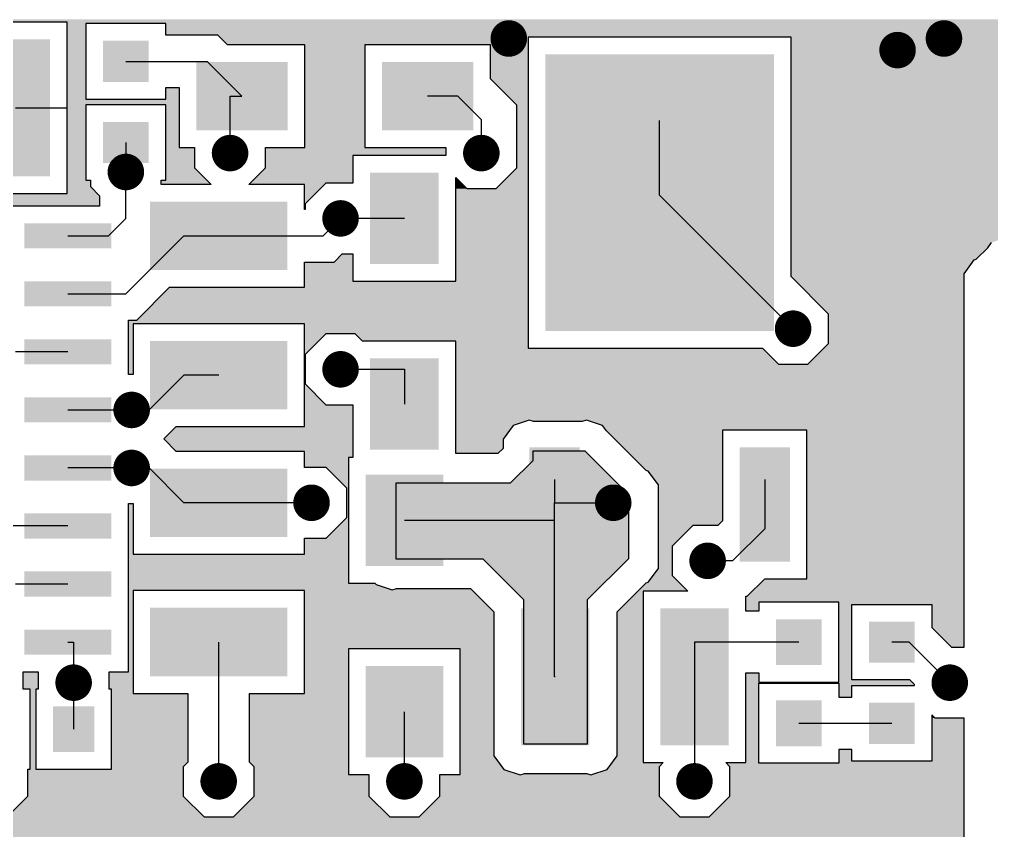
# Model space of a CAD drawing. Extents: x 295 to 953, y 10 to 290.
# Drawn here: x 616.26 to 651.37, y 214.4 to 243.69 of the extents above; entities that cross this region are included whole.
import ezdxf

# ---------------------------------------------------------------- set-up
doc = ezdxf.new("R2010")
doc.units = 0
doc.header["$LTSCALE"] = 5
doc.header["$MEASUREMENT"] = 0
doc.layers.get('0').update_dxf_attribs({"linetype": 'CONTINUOUS', "lineweight": 25})
doc.layers.add('L1-TOP_GBR', color=7, linetype='CONTINUOUS')

msp = doc.modelspace()

# ---------------------------------------------------------------- linework, layer by layer
at = {"const_width": 0.66}
for points in [[(633.602, 243.001, 1), (634.262, 243.001, 1)], [(649.318, 243.001, 1), (649.978, 243.001, 1)], [(647.642, 242.582, 1), (648.302, 242.582, 1)], [(623.535, 238.863, 1), (624.195, 238.863, 1)], [(632.61, 238.863, 1), (633.27, 238.863, 1)], [(619.771, 238.181, 1), (620.431, 238.181, 1)], [(627.525, 236.505, 1), (628.185, 236.505, 1)], [(643.87, 232.523, 1), (644.53, 232.523, 1)], [(627.525, 231.056, 1), (628.185, 231.056, 1)], [(619.981, 229.589, 1), (620.641, 229.589, 1)], [(619.981, 227.494, 1), (620.641, 227.494, 1)], [(626.477, 226.237, 1), (627.137, 226.237, 1)], [(637.374, 226.237, 1), (638.034, 226.237, 1)], [(640.783, 224.141, 1), (641.443, 224.141, 1)], [(617.885, 219.741, 1), (618.545, 219.741, 1)], [(649.528, 219.741, 1), (650.188, 219.741, 1)], [(623.124, 216.178, 1), (623.784, 216.178, 1)], [(629.83, 216.178, 1), (630.49, 216.178, 1)], [(640.307, 216.178, 1), (640.967, 216.178, 1)]]:
    msp.add_lwpolyline(points, format="xyb", close=True, dxfattribs=at)
for points in [[(617.357, 242.974), (617.357, 238.024), (614.882, 242.974), (614.882, 238.024)], [(620.926, 242.918), (620.926, 241.433), (619.276, 242.918), (619.276, 241.433)], [(643.505, 242.426), (643.505, 232.444), (635.255, 242.426), (635.255, 232.444)], [(625.942, 242.156), (625.942, 239.681), (622.642, 242.156), (622.642, 239.681)], [(632.648, 242.156), (632.648, 239.681), (629.348, 242.156), (629.348, 239.681)], [(640.281, 241.208), (640.281, 237.101), (638.479, 241.208), (638.479, 237.101)], [(620.926, 239.984), (620.926, 238.5), (619.276, 239.984), (619.276, 238.5)], [(631.397, 238.155), (631.397, 234.855), (628.922, 238.155), (628.922, 234.855)], [(625.929, 237.113), (625.929, 234.638), (620.979, 237.113), (620.979, 234.638)], [(619.573, 236.33), (619.573, 235.422), (616.438, 236.33), (616.438, 235.422)], [(619.573, 234.234), (619.573, 233.327), (616.438, 234.234), (616.438, 233.327)], [(619.573, 232.139), (619.573, 231.231), (616.438, 232.139), (616.438, 231.231)], [(625.929, 232.084), (625.929, 229.609), (620.979, 232.084), (620.979, 229.609)], [(631.397, 231.449), (631.397, 228.149), (628.922, 231.449), (628.922, 228.149)], [(619.573, 230.043), (619.573, 229.136), (616.438, 230.043), (616.438, 229.136)], [(636.493, 228.236), (636.493, 224.111), (634.678, 228.236), (634.678, 224.111)], [(644.083, 228.236), (644.083, 224.111), (642.268, 228.236), (642.268, 224.111)], [(619.573, 227.948), (619.573, 227.04), (616.438, 227.948), (616.438, 227.04)], [(625.929, 227.474), (625.929, 224.999), (620.979, 227.474), (620.979, 224.999)], [(631.562, 227.258), (631.562, 223.958), (628.757, 227.258), (628.757, 223.958)], [(619.573, 225.852), (619.573, 224.945), (616.438, 225.852), (616.438, 224.945)], [(619.573, 223.757), (619.573, 222.849), (616.438, 223.757), (616.438, 222.849)], [(625.929, 222.445), (625.929, 219.97), (620.979, 222.445), (620.979, 219.97)], [(636.846, 222.425), (636.846, 217.475), (634.371, 222.425), (634.371, 217.475)], [(641.875, 222.425), (641.875, 217.475), (639.4, 222.425), (639.4, 217.475)], [(645.234, 222.032), (645.234, 220.382), (643.584, 222.032), (643.584, 220.382)], [(648.587, 221.95), (648.587, 220.465), (646.937, 221.95), (646.937, 220.465)], [(619.573, 221.661), (619.573, 220.754), (616.438, 221.661), (616.438, 220.754)], [(631.562, 220.343), (631.562, 217.043), (628.757, 220.343), (628.757, 217.043)], [(645.234, 219.099), (645.234, 217.449), (643.584, 219.099), (643.584, 217.449)], [(618.958, 218.889), (618.958, 217.239), (617.473, 218.889), (617.473, 217.239)], [(648.587, 219.016), (648.587, 217.531), (646.937, 219.016), (646.937, 217.531)]]:
    msp.add_solid(points)
at = {"layer": 'L1-TOP_GBR'}
for p, q in [((617.976, 243.593), (614.264, 243.593)), ((617.976, 237.406), (617.976, 243.593)), ((618.658, 243.537), (618.658, 240.814)), ((621.545, 243.537), (618.658, 243.537)), ((621.545, 243.124), (621.545, 243.537)), ((623.428, 243.124), (621.545, 243.124)), ((623.778, 242.775), (623.428, 243.124)), ((634.636, 243.045), (634.636, 231.825)), ((644.124, 243.045), (634.636, 243.045)), ((644.124, 234.407), (644.124, 243.045)), ((626.561, 242.775), (623.778, 242.775)), ((626.561, 239.062), (626.561, 242.775)), ((628.729, 242.775), (628.729, 239.062)), ((633.267, 242.775), (628.729, 242.775)), ((633.267, 241.549), (633.267, 242.775)), ((620.101, 242.176), (623.035, 242.176)), ((624.292, 240.918), (623.035, 242.176)), ((621.545, 241.227), (622.024, 241.227)), ((621.545, 240.814), (621.545, 241.227)), ((622.024, 241.227), (622.024, 239.062)), ((634.219, 240.597), (633.267, 241.549)), ((623.865, 240.918), (624.292, 240.918)), ((623.865, 238.863), (623.865, 240.918)), ((632.089, 240.918), (630.998, 240.918)), ((632.089, 240.918), (632.94, 240.067)), ((618.658, 240.814), (621.545, 240.814)), ((618.658, 240.603), (618.658, 237.881)), ((621.545, 240.603), (618.658, 240.603)), ((621.545, 237.881), (621.545, 240.603)), ((634.219, 238.333), (634.219, 240.597)), ((616.12, 240.499), (617.976, 240.499)), ((632.94, 238.863), (632.94, 240.067)), ((639.38, 237.343), (639.38, 240.034)), ((620.101, 239.242), (620.101, 238.181)), ((622.024, 239.062), (622.586, 239.062)), ((622.586, 239.062), (622.586, 238.333)), ((625.144, 239.062), (626.561, 239.062)), ((625.144, 238.333), (625.144, 239.062)), ((628.304, 238.773), (628.304, 237.783)), ((631.661, 238.773), (628.304, 238.773)), ((628.729, 239.062), (631.661, 239.062)), ((631.661, 239.062), (631.661, 238.773)), ((620.101, 236.505), (620.101, 238.181)), ((622.586, 238.333), (623.187, 237.732)), ((624.543, 237.732), (625.144, 238.333)), ((633.47, 237.584), (634.219, 238.333)), ((618.658, 237.881), (618.823, 237.881)), ((618.823, 237.881), (618.823, 237.651)), ((621.38, 237.881), (621.545, 237.881)), ((621.38, 237.732), (621.38, 237.881)), ((623.187, 237.732), (621.38, 237.732)), ((626.548, 237.732), (624.543, 237.732)), ((626.548, 236.825), (626.548, 237.732)), ((627.325, 237.783), (626.576, 237.034)), ((628.304, 237.783), (627.325, 237.783)), ((632.016, 237.978), (632.41, 237.584)), ((632.016, 234.236), (632.016, 237.978)), ((614.264, 237.406), (617.976, 237.406)), ((618.823, 237.651), (619.153, 237.321)), ((632.41, 237.584), (633.47, 237.584)), ((644.2, 232.523), (639.38, 237.343)), ((619.153, 237.321), (619.153, 236.948)), ((626.576, 237.034), (626.576, 236.825)), ((619.153, 236.948), (615.82, 236.948)), ((626.576, 236.825), (626.548, 236.825)), ((620.101, 236.505), (619.473, 235.876)), ((627.855, 236.505), (627.226, 235.876)), ((630.16, 236.505), (627.855, 236.505)), ((618.006, 235.876), (619.473, 235.876)), ((622.197, 235.876), (620.101, 233.78)), ((622.197, 235.876), (623.454, 235.876)), ((623.454, 235.876), (627.226, 235.876)), ((651.23, 235.447), (651.367, 235.635)), ((650.814, 235.031), (651.23, 235.447)), ((626.548, 234.927), (627.619, 234.927)), ((626.548, 234.02), (626.548, 234.927)), ((627.619, 234.927), (627.917, 235.226)), ((627.917, 235.226), (628.304, 235.226)), ((628.304, 235.226), (628.304, 234.236)), ((650.376, 234.508), (650.739, 235.006)), ((650.739, 235.006), (650.814, 235.031)), ((628.304, 234.236), (632.016, 234.236)), ((645.478, 233.053), (644.124, 234.407)), ((650.376, 221.019), (650.376, 234.508)), ((620.494, 232.832), (621.682, 234.02)), ((621.682, 234.02), (626.548, 234.02)), ((618.006, 233.78), (620.101, 233.78)), ((620.192, 232.832), (620.494, 232.832)), ((620.192, 230.868), (620.192, 232.832)), ((645.478, 231.994), (645.478, 233.053)), ((620.36, 232.703), (620.36, 230.868)), ((626.548, 232.703), (620.36, 232.703)), ((626.548, 228.991), (626.548, 232.703)), ((627.325, 232.335), (626.576, 231.586)), ((628.384, 232.335), (627.325, 232.335)), ((628.652, 232.068), (628.384, 232.335)), ((632.016, 232.068), (628.652, 232.068)), ((632.016, 228.014), (632.016, 232.068)), ((634.636, 231.825), (643.089, 231.825)), ((643.089, 231.825), (643.67, 231.244)), ((644.729, 231.244), (645.478, 231.994)), ((618.006, 231.685), (616.12, 231.685)), ((626.576, 231.586), (626.576, 230.527)), ((627.855, 231.056), (630.16, 231.056)), ((630.16, 231.056), (630.16, 229.799)), ((643.67, 231.244), (644.729, 231.244)), ((620.36, 230.868), (620.192, 230.868)), ((620.94, 229.589), (622.197, 230.847)), ((623.454, 230.847), (622.197, 230.847)), ((626.576, 230.527), (627.325, 229.778)), ((627.325, 229.778), (628.304, 229.778)), ((628.304, 229.778), (628.304, 227.877)), ((618.006, 229.589), (620.311, 229.589)), ((620.94, 229.589), (620.311, 229.589)), ((621.468, 228.542), (621.916, 228.991)), ((621.916, 228.991), (626.548, 228.991)), ((634.087, 229.027), (633.724, 228.529)), ((634.673, 229.218), (634.087, 229.027)), ((634.823, 229.169), (634.673, 229.218)), ((636.585, 229.169), (634.823, 229.169)), ((636.735, 229.218), (636.585, 229.169)), ((637.321, 229.027), (636.735, 229.218)), ((637.459, 228.839), (637.321, 229.027)), ((638.895, 227.402), (637.459, 228.839)), ((641.649, 228.855), (641.649, 225.583)), ((644.701, 228.855), (641.649, 228.855)), ((644.701, 223.493), (644.701, 228.855)), ((621.916, 228.093), (621.468, 228.542)), ((633.724, 228.529), (633.724, 228.2)), ((626.548, 228.093), (621.916, 228.093)), ((626.548, 227.515), (626.548, 228.093)), ((628.139, 227.877), (628.139, 223.339)), ((628.304, 227.877), (628.139, 227.877)), ((633.537, 228.014), (632.016, 228.014)), ((633.724, 228.2), (633.537, 228.014)), ((634.796, 228.096), (634.796, 227.756)), ((636.684, 228.096), (634.796, 228.096)), ((638.261, 226.519), (636.684, 228.096)), ((627.337, 227.515), (626.548, 227.515)), ((628.086, 226.766), (627.337, 227.515)), ((634.796, 227.756), (633.981, 226.941)), ((620.311, 227.494), (618.006, 227.494)), ((620.94, 227.494), (620.311, 227.494)), ((620.94, 227.494), (622.197, 226.237)), ((638.971, 227.377), (638.895, 227.402)), ((639.334, 226.879), (638.971, 227.377)), ((629.846, 226.941), (629.846, 224.219)), ((633.981, 226.941), (629.846, 226.941)), ((635.585, 227.081), (635.585, 226.237)), ((639.334, 223.869), (639.334, 226.879)), ((643.175, 227.081), (643.175, 225.301)), ((628.086, 225.707), (628.086, 226.766)), ((638.261, 224.229), (638.261, 226.519)), ((620.192, 226.215), (620.36, 226.215)), ((620.192, 220.135), (620.192, 226.215)), ((620.36, 226.215), (620.36, 224.38)), ((623.454, 226.237), (622.197, 226.237)), ((626.807, 226.237), (623.454, 226.237)), ((635.585, 226.237), (637.704, 226.237)), ((635.585, 225.608), (635.585, 226.237)), ((627.337, 224.958), (628.086, 225.707)), ((630.16, 225.608), (635.585, 225.608)), ((635.585, 219.95), (635.585, 225.608)), ((640.583, 225.42), (639.834, 224.671)), ((641.485, 225.42), (640.583, 225.42)), ((641.649, 225.583), (641.485, 225.42)), ((618.006, 225.399), (614.234, 225.399)), ((642.015, 224.141), (643.175, 225.301)), ((626.548, 224.958), (627.337, 224.958)), ((626.548, 224.38), (626.548, 224.958)), ((620.36, 224.38), (626.548, 224.38)), ((639.834, 224.671), (639.834, 223.612)), ((629.846, 224.219), (632.991, 224.219)), ((632.991, 224.219), (634.466, 222.744)), ((636.776, 222.744), (638.261, 224.229)), ((642.015, 224.141), (641.113, 224.141)), ((638.971, 223.371), (639.334, 223.869)), ((618.006, 223.303), (616.12, 223.303)), ((628.139, 223.339), (629.099, 223.339)), ((629.099, 223.339), (629.137, 223.288)), ((637.849, 222.3), (638.895, 223.346)), ((638.895, 223.346), (638.971, 223.371)), ((639.834, 223.612), (640.401, 223.044)), ((642.545, 222.862), (643.175, 223.493)), ((643.175, 223.493), (644.701, 223.493)), ((620.36, 223.064), (620.36, 219.351)), ((626.548, 223.064), (620.36, 223.064)), ((626.548, 219.351), (626.548, 223.064)), ((629.137, 223.288), (629.723, 223.097)), ((629.723, 223.097), (629.873, 223.146)), ((629.873, 223.146), (632.547, 223.146)), ((632.547, 223.146), (633.394, 222.3)), ((638.781, 223.044), (638.781, 216.856)), ((640.401, 223.044), (638.781, 223.044)), ((634.466, 222.744), (634.466, 217.536)), ((636.776, 217.536), (636.776, 222.744)), ((642.494, 222.862), (642.545, 222.862)), ((642.494, 222.321), (642.494, 222.862)), ((642.965, 222.651), (642.965, 222.321)), ((645.853, 222.651), (642.965, 222.651)), ((645.853, 219.764), (645.853, 222.651)), ((633.394, 222.3), (633.394, 217.104)), ((637.849, 217.104), (637.849, 222.3)), ((642.965, 222.321), (642.494, 222.321)), ((646.318, 222.569), (649.206, 222.569)), ((646.318, 219.846), (646.318, 222.569)), ((649.206, 222.569), (649.206, 221.734)), ((649.206, 221.734), (649.92, 221.019)), ((618.006, 221.208), (618.215, 221.208)), ((618.215, 221.208), (618.215, 219.741)), ((623.454, 216.178), (623.454, 221.208)), ((644.409, 221.208), (640.637, 221.208)), ((640.637, 221.208), (640.637, 219.95)), ((648.391, 221.208), (647.762, 221.208)), ((649.858, 219.741), (648.391, 221.208)), ((628.139, 220.962), (628.139, 216.424)), ((632.181, 220.962), (628.139, 220.962)), ((632.181, 216.424), (632.181, 220.962)), ((649.92, 221.019), (650.376, 221.019)), ((616.396, 220.135), (616.937, 220.135)), ((616.396, 219.508), (616.396, 220.135)), ((616.937, 220.135), (616.937, 219.508)), ((619.494, 220.135), (620.192, 220.135)), ((619.494, 219.508), (619.494, 220.135)), ((635.608, 219.95), (635.585, 219.95)), ((640.637, 219.95), (640.637, 216.178)), ((642.494, 220.094), (642.965, 220.094)), ((642.494, 216.856), (642.494, 220.094)), ((642.965, 220.094), (642.965, 219.764)), ((648.41, 219.846), (646.318, 219.846)), ((648.579, 219.678), (648.41, 219.846)), ((616.643, 219.508), (616.396, 219.508)), ((616.643, 216.62), (616.643, 219.508)), ((616.854, 219.508), (616.854, 216.62)), ((616.937, 219.508), (616.854, 219.508)), ((618.215, 219.741), (618.215, 218.064)), ((619.577, 219.508), (619.494, 219.508)), ((619.577, 216.62), (619.577, 219.508)), ((642.965, 219.764), (645.853, 219.764)), ((642.965, 219.718), (645.853, 219.718)), ((642.965, 216.83), (642.965, 219.718)), ((645.853, 219.718), (645.853, 219.223)), ((646.318, 219.635), (648.579, 219.635)), ((646.318, 219.223), (646.318, 219.635)), ((648.579, 219.635), (648.579, 219.678)), ((620.36, 219.351), (622.34, 219.351)), ((622.34, 219.351), (622.34, 216.873)), ((624.568, 219.351), (626.548, 219.351)), ((624.568, 216.873), (624.568, 219.351)), ((645.853, 219.223), (646.318, 219.223)), ((630.16, 216.178), (630.16, 218.693)), ((649.206, 218.584), (649.206, 216.913)), ((649.328, 218.462), (649.206, 218.584)), ((650.376, 218.462), (649.328, 218.462)), ((650.376, 189.587), (650.376, 218.462)), ((644.409, 218.274), (647.762, 218.274)), ((634.466, 217.536), (636.776, 217.536)), ((633.394, 217.104), (633.757, 216.606)), ((637.486, 216.606), (637.849, 217.104)), ((645.853, 217.325), (645.853, 216.83)), ((646.318, 217.325), (645.853, 217.325)), ((646.318, 216.913), (646.318, 217.325)), ((622.34, 216.873), (622.175, 216.708)), ((622.175, 216.708), (622.175, 215.649)), ((624.733, 216.708), (624.568, 216.873)), ((624.733, 215.649), (624.733, 216.708)), ((638.781, 216.856), (639.507, 216.856)), ((639.507, 216.856), (639.359, 216.708)), ((639.359, 216.708), (639.359, 215.649)), ((641.768, 216.856), (642.494, 216.856)), ((641.916, 216.708), (641.768, 216.856)), ((641.916, 215.649), (641.916, 216.708)), ((645.853, 216.83), (642.965, 216.83)), ((649.206, 216.913), (646.318, 216.913)), ((616.56, 216.62), (616.643, 216.62)), ((616.56, 215.649), (616.56, 216.62)), ((616.854, 216.62), (619.577, 216.62)), ((628.139, 216.424), (628.881, 216.424)), ((628.881, 216.424), (628.881, 215.649)), ((631.439, 216.424), (632.181, 216.424)), ((631.439, 215.649), (631.439, 216.424)), ((633.757, 216.606), (634.343, 216.414)), ((634.343, 216.414), (634.493, 216.464)), ((634.493, 216.464), (636.75, 216.464)), ((636.75, 216.464), (636.9, 216.414)), ((636.9, 216.414), (637.486, 216.606)), ((615.811, 214.9), (616.56, 215.649)), ((622.175, 215.649), (622.925, 214.9)), ((623.984, 214.9), (624.733, 215.649)), ((628.881, 215.649), (629.63, 214.9)), ((630.689, 214.9), (631.439, 215.649)), ((639.359, 215.649), (640.108, 214.9)), ((641.167, 214.9), (641.916, 215.649)), ((622.925, 214.9), (623.984, 214.9)), ((629.63, 214.9), (630.689, 214.9)), ((640.108, 214.9), (641.167, 214.9))]:
    msp.add_line(p, q, dxfattribs=at)
for points in [[(520.039, 243.606), (520.039, 243.689), (853.659, 243.606), (853.576, 243.689)], [(606.481, 243.593), (606.481, 243.606), (853.672, 243.593), (853.659, 243.606)], [(612.947, 243.593), (612.947, 243.593), (614.264, 243.593), (617.976, 243.593)], [(617.976, 243.537), (617.976, 243.593), (853.728, 243.537), (853.672, 243.593)], [(617.976, 240.814), (617.976, 243.537), (618.658, 240.814), (618.658, 243.537)], [(617.976, 243.537), (617.976, 243.537), (618.658, 243.537), (621.545, 243.537)], [(621.545, 243.124), (621.545, 243.537), (854.141, 243.124), (853.728, 243.537)], [(623.507, 243.045), (623.428, 243.124), (854.22, 243.045), (854.141, 243.124)], [(623.778, 242.775), (623.507, 243.045), (634.636, 242.775), (634.636, 243.045)], [(623.507, 243.045), (623.507, 243.045), (634.636, 243.045), (644.124, 243.045)], [(644.124, 241.484), (644.124, 243.045), (855.781, 241.484), (854.22, 243.045)], [(626.561, 239.062), (626.561, 242.775), (628.729, 239.062), (628.729, 242.775)], [(626.561, 242.775), (626.561, 242.775), (628.729, 242.775), (633.267, 242.775)], [(633.267, 241.549), (633.267, 242.775), (634.636, 241.549), (634.636, 242.775)], [(621.545, 240.814), (621.545, 241.227), (622.024, 240.814), (622.024, 241.227)], [(621.545, 241.227), (621.545, 241.227), (622.024, 241.227), (621.545, 241.227)], [(634.219, 240.597), (633.267, 241.549), (634.636, 240.597), (634.636, 241.549)], [(644.124, 241.293), (644.124, 241.484), (666.874, 241.293), (667.46, 241.484)], [(644.124, 241.105), (644.124, 241.293), (666.737, 241.105), (666.874, 241.293)], [(644.124, 240.689), (644.124, 241.105), (666.321, 240.689), (666.737, 241.105)], [(617.976, 240.603), (617.976, 240.814), (622.024, 240.603), (622.024, 240.814)], [(617.976, 237.881), (617.976, 240.603), (618.658, 237.881), (618.658, 240.603)], [(617.976, 240.603), (617.976, 240.603), (618.658, 240.603), (621.545, 240.603)], [(621.545, 239.062), (621.545, 240.603), (622.024, 239.062), (622.024, 240.603)], [(634.219, 238.333), (634.219, 240.597), (634.636, 238.333), (634.636, 240.597)], [(644.124, 240.664), (644.124, 240.689), (666.245, 240.664), (666.321, 240.689)], [(644.124, 240.166), (644.124, 240.664), (665.882, 240.166), (666.245, 240.664)], [(644.124, 235.826), (644.124, 240.166), (665.882, 235.826), (665.882, 240.166)], [(621.545, 238.333), (621.545, 239.062), (622.586, 238.333), (622.586, 239.062)], [(621.545, 239.062), (621.545, 239.062), (622.586, 239.062), (622.024, 239.062)], [(625.144, 238.773), (625.144, 239.062), (631.661, 238.773), (631.661, 239.062)], [(625.144, 239.062), (625.144, 239.062), (631.661, 239.062), (628.729, 239.062)], [(625.144, 238.333), (625.144, 238.773), (628.304, 238.333), (628.304, 238.773)], [(625.144, 238.773), (625.144, 238.773), (628.304, 238.773), (631.661, 238.773)], [(621.545, 237.881), (621.545, 238.333), (623.038, 237.881), (622.586, 238.333)], [(624.594, 237.783), (625.144, 238.333), (628.304, 237.783), (628.304, 238.333)], [(633.47, 237.584), (634.219, 238.333), (634.636, 237.584), (634.636, 238.333)], [(617.976, 237.651), (617.976, 237.881), (618.823, 237.651), (618.823, 237.881)], [(617.976, 237.881), (617.976, 237.881), (618.823, 237.881), (618.658, 237.881)], [(621.38, 237.732), (621.38, 237.881), (623.187, 237.732), (623.038, 237.881)], [(624.543, 237.732), (624.594, 237.783), (627.274, 237.732), (627.325, 237.783)], [(624.594, 237.783), (624.594, 237.783), (627.325, 237.783), (628.304, 237.783)], [(626.548, 237.034), (626.548, 237.732), (626.576, 237.034), (627.274, 237.732)], [(632.016, 237.584), (632.016, 237.978), (632.41, 237.584), (632.016, 237.978)], [(609.734, 237.321), (609.819, 237.406), (619.153, 237.321), (619.068, 237.406)], [(617.976, 237.406), (617.976, 237.651), (619.068, 237.406), (618.823, 237.651)], [(632.016, 234.236), (632.016, 237.584), (634.636, 234.236), (634.636, 237.584)], [(609.48, 236.949), (609.48, 237.112), (619.153, 236.949), (619.153, 237.112)], [(609.525, 237.112), (609.734, 237.321), (619.153, 237.112), (619.153, 237.321)], [(626.548, 236.825), (626.548, 237.034), (626.576, 236.825), (626.576, 237.034)], [(610.553, 236.948), (609.48, 236.949), (619.153, 236.948), (619.153, 236.949)], [(610.553, 236.948), (610.553, 236.948), (615.82, 236.948), (619.153, 236.948)], [(644.124, 235.635), (644.124, 235.826), (651.367, 235.635), (651.953, 235.826)], [(644.124, 235.447), (644.124, 235.635), (651.23, 235.447), (651.367, 235.635)], [(644.124, 235.031), (644.124, 235.447), (650.814, 235.031), (651.23, 235.447)], [(626.548, 234.236), (626.548, 234.927), (628.304, 234.236), (628.304, 234.927)], [(627.619, 234.927), (627.917, 235.226), (628.304, 234.927), (628.304, 235.226)], [(627.917, 235.226), (627.917, 235.226), (628.304, 235.226), (627.917, 235.226)], [(644.124, 235.006), (644.124, 235.031), (650.739, 235.006), (650.814, 235.031)], [(644.124, 234.508), (644.124, 235.006), (650.376, 234.508), (650.739, 235.006)], [(626.548, 234.02), (626.548, 234.236), (634.636, 234.02), (634.636, 234.236)], [(626.548, 234.236), (626.548, 234.236), (628.384, 234.236), (628.304, 234.236)], [(644.124, 234.407), (644.124, 234.508), (650.376, 234.407), (650.376, 234.508)], [(645.478, 233.053), (644.124, 234.407), (650.376, 233.053), (650.376, 234.407)], [(620.494, 232.832), (621.682, 234.02), (634.636, 232.832), (634.636, 234.02)], [(620.192, 232.703), (620.192, 232.832), (634.636, 232.703), (634.636, 232.832)], [(645.478, 231.994), (645.478, 233.053), (650.376, 231.994), (650.376, 233.053)], [(620.192, 230.868), (620.192, 232.703), (620.36, 230.868), (620.36, 232.703)], [(620.192, 232.703), (620.192, 232.703), (620.36, 232.703), (626.548, 232.703)], [(626.548, 232.335), (626.548, 232.703), (634.636, 232.335), (634.636, 232.703)], [(626.548, 231.586), (626.548, 232.335), (626.576, 231.586), (627.325, 232.335)], [(626.548, 232.335), (626.548, 232.335), (627.325, 232.335), (628.384, 232.335)], [(628.652, 232.068), (628.384, 232.335), (634.636, 232.068), (634.636, 232.335)], [(632.016, 231.825), (632.016, 232.068), (634.636, 231.825), (634.636, 232.068)], [(632.016, 231.244), (632.016, 231.825), (643.67, 231.244), (643.089, 231.825)], [(632.016, 231.825), (632.016, 231.825), (643.089, 231.825), (634.636, 231.825)], [(644.729, 231.244), (645.478, 231.994), (650.376, 231.244), (650.376, 231.994)], [(626.548, 230.527), (626.548, 231.586), (626.576, 230.527), (626.576, 231.586)], [(632.016, 229.218), (632.016, 231.244), (650.376, 229.218), (650.376, 231.244)], [(632.016, 231.244), (632.016, 231.244), (644.701, 231.244), (643.67, 231.244)], [(626.548, 229.778), (626.548, 230.527), (627.325, 229.778), (626.576, 230.527)], [(626.548, 228.991), (626.548, 229.778), (628.304, 228.991), (628.304, 229.778)], [(626.548, 229.778), (626.548, 229.778), (628.304, 229.778), (627.325, 229.778)], [(621.468, 228.542), (621.916, 228.991), (628.304, 228.542), (628.304, 228.991)], [(632.016, 229.027), (632.016, 229.218), (634.087, 229.027), (634.673, 229.218)], [(632.016, 228.529), (632.016, 229.027), (633.724, 228.529), (634.087, 229.027)], [(634.823, 229.169), (634.673, 229.218), (636.585, 229.169), (636.735, 229.218)], [(637.321, 229.027), (636.735, 229.218), (650.376, 229.027), (650.376, 229.218)], [(637.447, 228.855), (637.321, 229.027), (650.376, 228.855), (650.376, 229.027)], [(637.459, 228.839), (637.447, 228.855), (641.649, 228.839), (641.649, 228.855)], [(637.447, 228.855), (637.447, 228.855), (641.649, 228.855), (644.701, 228.855)], [(638.895, 227.402), (637.459, 228.839), (641.649, 227.402), (641.649, 228.839)], [(644.701, 223.493), (644.701, 228.855), (650.376, 223.493), (650.376, 228.855)], [(621.916, 228.093), (621.468, 228.542), (628.304, 228.093), (628.304, 228.542)], [(632.016, 228.2), (632.016, 228.529), (633.724, 228.2), (633.724, 228.529)], [(626.548, 227.877), (626.548, 228.093), (628.304, 227.877), (628.304, 228.093)], [(626.548, 227.515), (626.548, 227.877), (628.139, 227.515), (628.139, 227.877)], [(626.548, 227.877), (626.548, 227.877), (628.139, 227.877), (628.304, 227.877)], [(632.016, 228.014), (632.016, 228.2), (633.537, 228.014), (633.724, 228.2)], [(634.796, 227.756), (634.796, 228.096), (637.024, 227.756), (636.684, 228.096)], [(634.796, 228.096), (634.796, 228.096), (636.684, 228.096), (634.796, 228.096)], [(628.086, 226.766), (627.337, 227.515), (628.139, 226.766), (628.139, 227.515)], [(633.981, 226.941), (634.796, 227.756), (637.839, 226.941), (637.024, 227.756)], [(638.971, 227.377), (638.895, 227.402), (641.649, 227.377), (641.649, 227.402)], [(639.334, 226.879), (638.971, 227.377), (641.649, 226.879), (641.649, 227.377)], [(629.846, 226.519), (629.846, 226.941), (638.261, 226.519), (637.839, 226.941)], [(639.334, 225.583), (639.334, 226.879), (641.649, 225.583), (641.649, 226.879)], [(628.086, 225.707), (628.086, 226.766), (628.139, 225.707), (628.139, 226.766)], [(629.846, 224.229), (629.846, 226.519), (638.261, 224.229), (638.261, 226.519)], [(620.192, 224.38), (620.192, 226.215), (620.36, 224.38), (620.36, 226.215)], [(620.192, 226.215), (620.192, 226.215), (620.36, 226.215), (620.192, 226.215)], [(627.337, 224.958), (628.086, 225.707), (628.139, 224.958), (628.139, 225.707)], [(639.334, 225.42), (639.334, 225.583), (641.485, 225.42), (641.649, 225.583)], [(639.334, 224.671), (639.334, 225.42), (639.834, 224.671), (640.583, 225.42)], [(639.334, 225.42), (639.334, 225.42), (640.583, 225.42), (641.485, 225.42)], [(626.548, 224.38), (626.548, 224.958), (628.139, 224.38), (628.139, 224.958)], [(620.192, 223.339), (620.192, 224.38), (628.139, 223.339), (628.139, 224.38)], [(639.334, 223.869), (639.334, 224.671), (639.834, 223.869), (639.834, 224.671)], [(629.846, 224.219), (629.846, 224.229), (638.251, 224.219), (638.261, 224.229)], [(634.466, 222.744), (632.991, 224.219), (636.776, 222.744), (638.251, 224.219)], [(639.146, 223.612), (639.334, 223.869), (639.834, 223.612), (639.834, 223.869)], [(620.192, 223.288), (620.192, 223.339), (629.137, 223.288), (629.099, 223.339)], [(620.192, 223.339), (620.192, 223.339), (629.099, 223.339), (628.139, 223.339)], [(638.593, 223.044), (638.895, 223.346), (640.401, 223.044), (640.099, 223.346)], [(638.895, 223.346), (638.971, 223.371), (640.099, 223.346), (640.075, 223.371)], [(638.971, 223.371), (639.146, 223.612), (640.075, 223.371), (639.834, 223.612)], [(642.545, 222.862), (643.175, 223.493), (650.376, 222.862), (650.376, 223.493)], [(620.192, 223.097), (620.192, 223.288), (629.723, 223.097), (629.137, 223.288)], [(620.192, 223.064), (620.192, 223.097), (632.63, 223.064), (632.597, 223.097)], [(620.192, 220.135), (620.192, 223.064), (620.36, 220.135), (620.36, 223.064)], [(620.192, 223.064), (620.192, 223.064), (620.36, 223.064), (626.548, 223.064)], [(626.548, 222.3), (626.548, 223.064), (633.394, 222.3), (632.63, 223.064)], [(629.723, 223.097), (629.873, 223.146), (632.597, 223.097), (632.547, 223.146)], [(629.873, 223.146), (629.873, 223.146), (632.181, 223.146), (629.873, 223.146)], [(637.849, 222.3), (638.593, 223.044), (638.781, 222.3), (638.781, 223.044)], [(638.593, 223.044), (638.593, 223.044), (638.781, 223.044), (640.401, 223.044)], [(634.466, 217.536), (634.466, 222.744), (636.776, 217.536), (636.776, 222.744)], [(642.494, 222.651), (642.494, 222.862), (650.376, 222.651), (650.376, 222.862)], [(642.494, 222.321), (642.494, 222.651), (642.965, 222.321), (642.965, 222.651)], [(642.494, 222.651), (642.494, 222.651), (642.965, 222.651), (645.853, 222.651)], [(645.853, 222.569), (645.853, 222.651), (650.376, 222.569), (650.376, 222.651)], [(626.548, 220.962), (626.548, 222.3), (633.394, 220.962), (633.394, 222.3)], [(637.849, 217.104), (637.849, 222.3), (638.781, 217.104), (638.781, 222.3)], [(645.853, 219.846), (645.853, 222.569), (646.318, 219.846), (646.318, 222.569)], [(645.853, 222.569), (645.853, 222.569), (646.318, 222.569), (649.206, 222.569)], [(649.206, 221.734), (649.206, 222.569), (650.376, 221.734), (650.376, 222.569)], [(649.92, 221.019), (649.206, 221.734), (650.376, 221.019), (650.376, 221.734)], [(626.548, 219.351), (626.548, 220.962), (628.139, 219.351), (628.139, 220.962)], [(626.548, 220.962), (626.548, 220.962), (628.139, 220.962), (632.181, 220.962)], [(632.181, 217.104), (632.181, 220.962), (633.394, 217.104), (633.394, 220.962)], [(616.396, 219.508), (616.396, 220.135), (616.937, 219.508), (616.937, 220.135)], [(616.396, 220.135), (616.396, 220.135), (616.937, 220.135), (616.396, 220.135)], [(619.494, 219.508), (619.494, 220.135), (620.36, 219.508), (620.36, 220.135)], [(642.494, 219.764), (642.494, 220.094), (642.965, 219.764), (642.965, 220.094)], [(642.494, 220.094), (642.494, 220.094), (642.965, 220.094), (642.494, 220.094)], [(645.853, 219.764), (645.853, 219.846), (648.493, 219.764), (648.41, 219.846)], [(645.853, 219.846), (645.853, 219.846), (648.41, 219.846), (646.318, 219.846)], [(616.643, 216.621), (616.643, 219.508), (616.854, 216.621), (616.854, 219.508)], [(616.643, 219.508), (616.643, 219.508), (616.854, 219.508), (616.937, 219.508)], [(619.577, 219.351), (619.577, 219.508), (620.36, 219.351), (620.36, 219.508)], [(642.494, 219.718), (642.494, 219.764), (648.539, 219.718), (648.493, 219.764)], [(642.494, 216.856), (642.494, 219.718), (642.965, 216.856), (642.965, 219.718)], [(642.494, 219.718), (642.494, 219.718), (642.965, 219.718), (645.853, 219.718)], [(645.853, 219.678), (645.853, 219.718), (648.579, 219.678), (648.539, 219.718)], [(645.853, 219.635), (645.853, 219.678), (648.579, 219.635), (648.579, 219.678)], [(645.853, 219.223), (645.853, 219.635), (646.318, 219.223), (646.318, 219.635)], [(645.853, 219.635), (645.853, 219.635), (646.318, 219.635), (648.579, 219.635)], [(619.577, 216.873), (619.577, 219.351), (622.34, 216.873), (622.34, 219.351)], [(619.577, 219.351), (619.577, 219.351), (622.34, 219.351), (621.545, 219.351)], [(619.577, 219.351), (619.577, 219.351), (621.545, 219.351), (620.36, 219.351)], [(624.568, 216.873), (624.568, 219.351), (628.139, 216.873), (628.139, 219.351)], [(649.206, 218.462), (649.206, 218.584), (649.328, 218.462), (649.206, 218.584)], [(649.206, 216.913), (649.206, 218.462), (650.376, 216.913), (650.376, 218.462)], [(649.206, 218.462), (649.206, 218.462), (650.376, 218.462), (649.328, 218.462)], [(632.181, 216.606), (632.181, 217.104), (633.757, 216.606), (633.394, 217.104)], [(637.668, 216.856), (637.849, 217.104), (638.781, 216.856), (638.781, 217.104)], [(645.853, 216.913), (645.853, 217.325), (646.318, 216.913), (646.318, 217.325)], [(645.853, 217.325), (645.853, 217.325), (646.318, 217.325), (645.853, 217.325)], [(619.577, 216.708), (619.577, 216.873), (622.175, 216.708), (622.34, 216.873)], [(619.577, 216.621), (619.577, 216.708), (622.175, 216.621), (622.175, 216.708)], [(624.733, 216.708), (624.568, 216.873), (628.139, 216.708), (628.139, 216.873)], [(624.733, 216.424), (624.733, 216.708), (628.139, 216.424), (628.139, 216.708)], [(637.486, 216.606), (637.56, 216.708), (639.359, 216.606), (639.359, 216.708)], [(637.56, 216.708), (637.668, 216.856), (639.359, 216.708), (639.507, 216.856)], [(637.668, 216.856), (637.668, 216.856), (639.507, 216.856), (638.781, 216.856)], [(641.794, 216.83), (641.768, 216.856), (642.965, 216.83), (642.965, 216.856)], [(641.916, 216.708), (641.794, 216.83), (650.376, 216.708), (650.376, 216.83)], [(641.794, 216.83), (641.794, 216.83), (644.124, 216.83), (642.965, 216.83)], [(641.916, 215.649), (641.916, 216.708), (650.376, 215.649), (650.376, 216.708)], [(645.853, 216.83), (645.853, 216.913), (650.376, 216.83), (650.376, 216.913)], [(616.56, 215.649), (616.561, 216.62), (622.175, 215.649), (622.175, 216.62)], [(616.561, 216.62), (616.643, 216.621), (616.854, 216.62), (616.854, 216.621)], [(616.561, 216.62), (616.561, 216.62), (617.976, 216.62), (616.854, 216.62)], [(617.976, 216.62), (619.577, 216.621), (622.175, 216.62), (622.175, 216.621)], [(624.733, 215.649), (624.733, 216.424), (628.881, 215.649), (628.881, 216.424)], [(624.733, 216.424), (624.733, 216.424), (628.881, 216.424), (628.139, 216.424)], [(631.439, 216.414), (631.439, 216.424), (634.343, 216.414), (634.312, 216.424)], [(631.439, 215.649), (631.439, 216.414), (639.359, 215.649), (639.359, 216.414)], [(632.181, 216.424), (632.181, 216.606), (634.312, 216.424), (633.757, 216.606)], [(634.343, 216.414), (634.493, 216.464), (636.9, 216.414), (636.75, 216.464)], [(634.493, 216.464), (634.493, 216.464), (636.75, 216.464), (634.493, 216.464)], [(636.9, 216.414), (637.486, 216.606), (639.359, 216.414), (639.359, 216.606)], [(615.811, 214.9), (616.56, 215.649), (622.925, 214.9), (622.175, 215.649)], [(623.984, 214.9), (624.733, 215.649), (629.63, 214.9), (628.881, 215.649)], [(630.689, 214.9), (631.439, 215.649), (640.108, 214.9), (639.359, 215.649)], [(641.167, 214.9), (641.916, 215.649), (650.376, 214.9), (650.376, 215.649)], [(589.199, 213.012), (589.199, 214.9), (650.376, 213.012), (650.376, 214.9)]]:
    msp.add_solid(points, dxfattribs=at)

doc.saveas('drawing.dxf')
